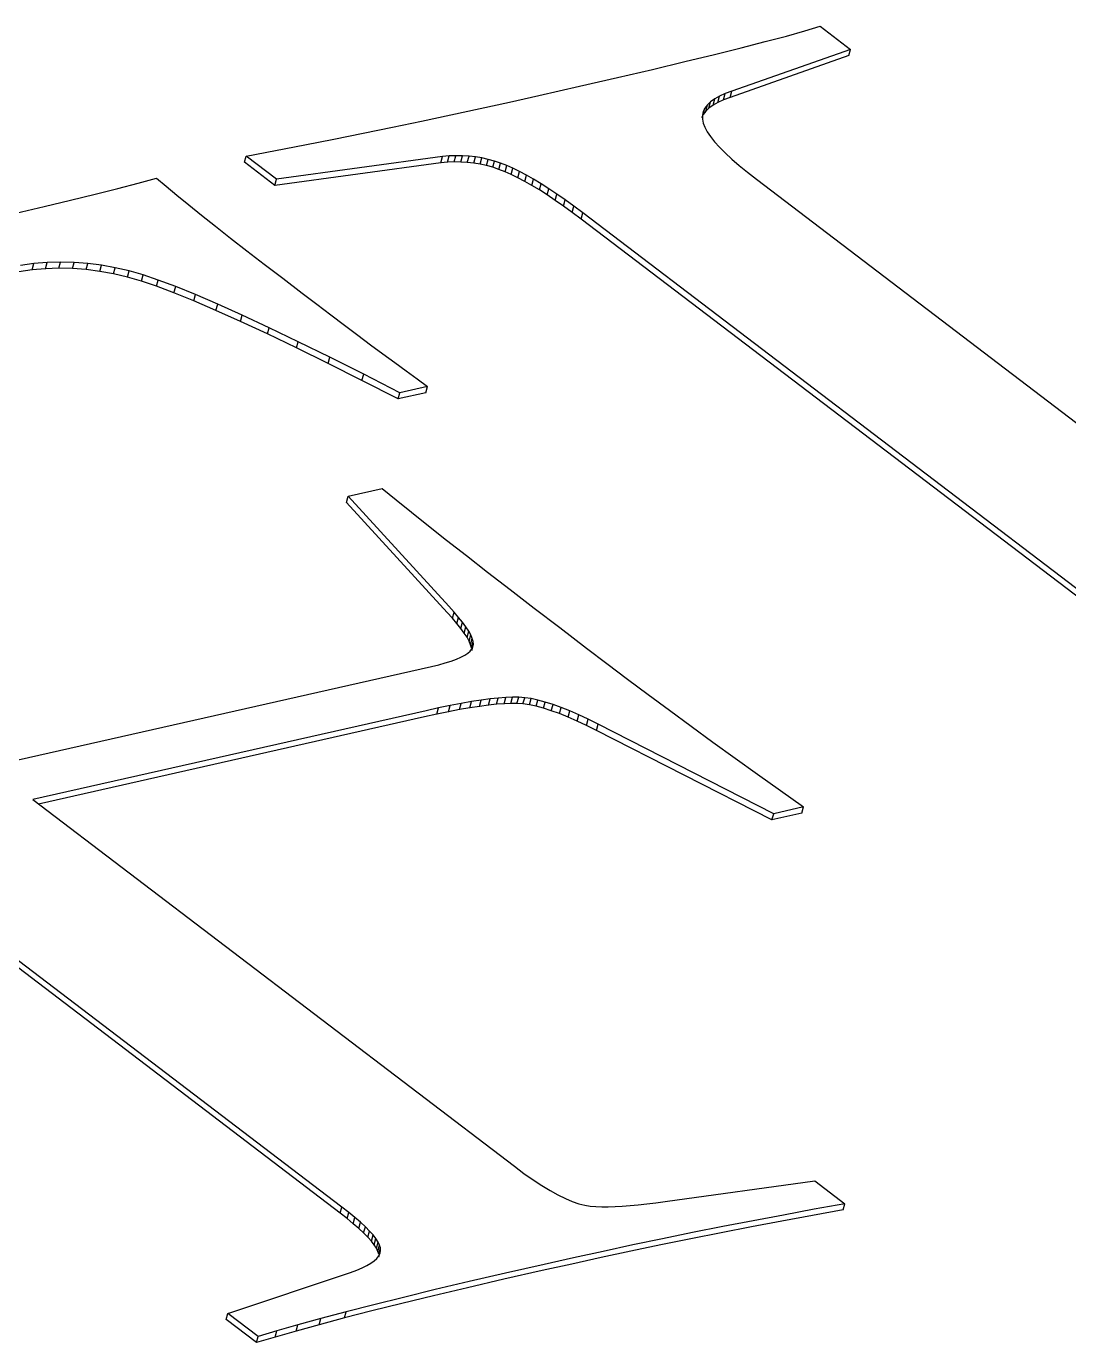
# Model space of a CAD drawing. Header units: millimetres. Extents: x -210 to 210, y -148 to 148.
# Drawn here: x 101.649 to 103.08, y 16.453 to 18.26 of the extents above; entities that cross this region are included whole.
import ezdxf

# ---------------------------------------------------------------- set-up
doc = ezdxf.new("R2010")
doc.units = ezdxf.units.MM
doc.layers.get('0').update_dxf_attribs({"lineweight": 18})

msp = doc.modelspace()

# ---------------------------------------------------------------- linework, layer by layer
at = {"color": 7, "lineweight": 30, "ltscale": 0.000556617}
msp.add_line((102.7177, 18.2541), (102.739, 18.2604), dxfattribs=at)
at = {"color": 7, "lineweight": 30, "ltscale": 0.001309}
for p, q in [((102.739, 18.2604), (102.7807, 18.2287)), ((101.9926, 18.0504), (101.9509, 18.0821)), ((101.9902, 18.0419), (101.9486, 18.0736)), ((102.7314, 16.6751), (102.773, 16.6434)), ((101.9674, 16.4612), (101.9257, 16.4929)), ((101.9651, 16.4527), (101.9234, 16.4844))]:
    msp.add_line(p, q, dxfattribs=at)
at = {"color": 7, "lineweight": 30, "ltscale": 0.000751931}
msp.add_line((102.6634, 18.2393), (102.6925, 18.247), dxfattribs=at)
at = {"color": 7, "lineweight": 30, "ltscale": 0.000653522}
msp.add_line((102.6925, 18.247), (102.7177, 18.2541), dxfattribs=at)
at = {"color": 7, "lineweight": 30, "ltscale": 0.001043}
for p, q in [((102.5533, 18.2119), (102.5939, 18.2217)), ((102.4792, 16.5783), (102.4384, 16.5696)), ((102.4816, 16.5869), (102.4408, 16.5781))]:
    msp.add_line(p, q, dxfattribs=at)
at = {"color": 7, "lineweight": 30, "ltscale": 0.000946113}
msp.add_line((102.5939, 18.2217), (102.6306, 18.2309), dxfattribs=at)
at = {"color": 7, "lineweight": 30, "ltscale": 0.004323}
for p, q in [((102.7807, 18.2287), (102.6176, 18.1712)), ((102.7783, 18.2201), (102.6153, 18.1627))]:
    msp.add_line(p, q, dxfattribs=at)
at = {"color": 7, "lineweight": 30, "ltscale": 0.000847569}
msp.add_line((102.6306, 18.2309), (102.6634, 18.2393), dxfattribs=at)
at = {"color": 7, "lineweight": 30, "ltscale": 0.000221592}
for p, q in [((102.7783, 18.2201), (102.7807, 18.2287)), ((102.6064, 18.1594), (102.6087, 18.1679)), ((102.6153, 18.1627), (102.6176, 18.1712)), ((102.5818, 18.1438), (102.5841, 18.1524)), ((102.5986, 18.1558), (102.6009, 18.1644)), ((101.9486, 18.0736), (101.9509, 18.0821)), ((102.2456, 18.074), (102.2479, 18.0826)), ((102.2545, 18.0735), (102.2569, 18.082)), ((102.2894, 18.0668), (102.2917, 18.0753)), ((102.2979, 18.0639), (102.3002, 18.0725)), ((102.3063, 18.0607), (102.3086, 18.0692)), ((102.3149, 18.0569), (102.3172, 18.0654)), ((102.3239, 18.0525), (102.3262, 18.061)), ((101.9902, 18.0419), (101.9926, 18.0504)), ((102.3534, 18.0356), (102.3557, 18.0442)), ((102.3751, 18.0214), (102.3774, 18.03)), ((102.3866, 18.0134), (102.3889, 18.022)), ((102.4107, 17.9956), (102.413, 18.0041)), ((101.657, 17.9259), (101.6594, 17.9345)), ((101.6754, 17.9275), (101.6777, 17.9361)), ((101.6939, 17.9281), (101.6962, 17.9366)), ((101.7124, 17.9277), (101.7148, 17.9362)), ((101.7311, 17.9262), (101.7335, 17.9348)), ((101.75, 17.9238), (101.7523, 17.9323)), ((101.7879, 17.9159), (101.7902, 17.9245)), ((101.8789, 17.8834), (101.8813, 17.892)), ((102.02, 17.8187), (102.0224, 17.8272)), ((102.0633, 17.7973), (102.0657, 17.8059)), ((102.1099, 17.774), (102.1123, 17.7825)), ((102.1597, 17.7486), (102.162, 17.7571)), ((102.234, 17.4475), (102.2363, 17.456)), ((102.2457, 17.4334), (102.2481, 17.4419)), ((102.2503, 17.4271), (102.2526, 17.4356)), ((102.259, 17.4112), (102.2613, 17.4197)), ((102.2602, 17.4069), (102.2625, 17.4154)), ((102.2605, 17.4031), (102.2629, 17.4117)), ((102.305, 17.3301), (102.3073, 17.3387)), ((102.3143, 17.3305), (102.3166, 17.3391)), ((102.3227, 17.3305), (102.3251, 17.339)), ((102.3397, 17.3286), (102.3421, 17.3371)), ((102.2287, 17.3191), (102.231, 17.3276)), ((102.2711, 17.3265), (102.2734, 17.335)), ((102.3492, 17.3266), (102.3515, 17.3351)), ((102.3592, 17.3239), (102.3615, 17.3324)), ((102.381, 17.3165), (102.3834, 17.325)), ((102.4052, 17.3063), (102.4076, 17.3149)), ((102.4183, 17.3002), (102.4206, 17.3088)), ((102.4319, 17.2934), (102.4342, 17.302)), ((102.7137, 17.1798), (102.716, 17.1883)), ((102.0894, 16.623), (102.0918, 16.6316)), ((102.7707, 16.6349), (102.773, 16.6434)), ((102.0979, 16.616), (102.1003, 16.6246)), ((102.1055, 16.6095), (102.1079, 16.618)), ((102.1122, 16.6033), (102.1145, 16.6118)), ((102.1179, 16.5975), (102.1203, 16.606)), ((102.1329, 16.5742), (102.1353, 16.5827)), ((101.9907, 16.4604), (101.9931, 16.469)), ((102.0511, 16.4774), (102.0535, 16.4859))]:
    msp.add_line(p, q, dxfattribs=at)
at = {"color": 7, "lineweight": 30, "ltscale": 0.00114}
msp.add_line((102.5089, 18.2013), (102.5533, 18.2119), dxfattribs=at)
at = {"color": 7, "lineweight": 30, "ltscale": 0.001336}
msp.add_line((102.4086, 18.178), (102.4607, 18.19), dxfattribs=at)
at = {"color": 7, "lineweight": 30, "ltscale": 0.001238}
msp.add_line((102.4607, 18.19), (102.5089, 18.2013), dxfattribs=at)
at = {"color": 7, "lineweight": 30, "ltscale": 0.001432}
msp.add_line((102.3528, 18.1653), (102.4086, 18.178), dxfattribs=at)
at = {"color": 7, "lineweight": 30, "ltscale": 0.000213187}
for p, q in [((102.6087, 18.1679), (102.6009, 18.1644)), ((102.6064, 18.1594), (102.5986, 18.1558))]:
    msp.add_line(p, q, dxfattribs=at)
at = {"color": 7, "lineweight": 30, "ltscale": 0.000237524}
for p, q in [((102.6176, 18.1712), (102.6087, 18.1679)), ((102.6153, 18.1627), (102.6064, 18.1594))]:
    msp.add_line(p, q, dxfattribs=at)
at = {"color": 7, "lineweight": 30, "ltscale": 0.00103}
msp.add_line((102.2723, 18.1474), (102.3125, 18.1563), dxfattribs=at)
at = {"color": 7, "lineweight": 30, "ltscale": 0.001032}
msp.add_line((102.3125, 18.1563), (102.3528, 18.1653), dxfattribs=at)
at = {"color": 7, "lineweight": 30, "ltscale": 0.000139974}
msp.add_line((102.5841, 18.1524), (102.5808, 18.1479), dxfattribs=at)
at = {"color": 7, "lineweight": 30, "ltscale": 0.000154463}
msp.add_line((102.5886, 18.1566), (102.5841, 18.1524), dxfattribs=at)
at = {"color": 7, "lineweight": 30, "ltscale": 0.000221405}
for p, q in [((102.5863, 18.1481), (102.5886, 18.1566)), ((102.5919, 18.1521), (102.5942, 18.1606)), ((102.5784, 18.1394), (102.5808, 18.1479)), ((102.2183, 18.0729), (102.2206, 18.0814)), ((102.2366, 18.0741), (102.2389, 18.0826)), ((102.2633, 18.0725), (102.2657, 18.081)), ((102.2721, 18.071), (102.2745, 18.0796)), ((102.3431, 18.0418), (102.3455, 18.0504)), ((102.364, 18.0288), (102.3664, 18.0374)), ((102.3984, 18.0048), (102.4007, 18.0133)), ((101.7688, 17.9204), (101.7712, 17.9289)), ((101.807, 17.9105), (101.8093, 17.919)), ((101.8277, 17.9035), (101.8301, 17.912)), ((101.9094, 17.8703), (101.9118, 17.8788)), ((101.98, 17.8379), (101.9823, 17.8465)), ((102.1976, 17.7572), (102.1999, 17.7657)), ((102.0887, 17.6066), (102.0911, 17.6151)), ((102.2403, 17.4402), (102.2426, 17.4487)), ((102.2569, 17.416), (102.2593, 17.4245)), ((102.2834, 17.3281), (102.2857, 17.3367)), ((102.2946, 17.3294), (102.2969, 17.3379)), ((102.3309, 17.3298), (102.3333, 17.3384)), ((102.2437, 17.322), (102.2461, 17.3305)), ((102.2579, 17.3244), (102.2603, 17.333)), ((102.3698, 17.3205), (102.3722, 17.3291)), ((102.3928, 17.3118), (102.3952, 17.3203)), ((102.6728, 17.1706), (102.6751, 17.1791)), ((102.08, 16.6303), (102.0823, 16.6389)), ((102.1228, 16.5921), (102.1251, 16.6006)), ((102.1297, 16.5824), (102.132, 16.5909)), ((102.1318, 16.5781), (102.1341, 16.5866)), ((102.1331, 16.5705), (102.1355, 16.5791)), ((101.9234, 16.4844), (101.9257, 16.4929)), ((102.0194, 16.4687), (102.0218, 16.4772)), ((101.9651, 16.4527), (101.9674, 16.4612))]:
    msp.add_line(p, q, dxfattribs=at)
at = {"color": 7, "lineweight": 30, "ltscale": 0.000171816}
for p, q in [((102.5919, 18.1521), (102.5863, 18.1481)), ((102.5942, 18.1606), (102.5886, 18.1566))]:
    msp.add_line(p, q, dxfattribs=at)
at = {"color": 7, "lineweight": 30, "ltscale": 0.000192839}
msp.add_line((102.5986, 18.1558), (102.5919, 18.1521), dxfattribs=at)
at = {"color": 7, "lineweight": 30, "ltscale": 0.00019294}
msp.add_line((102.6009, 18.1644), (102.5942, 18.1606), dxfattribs=at)
at = {"color": 7, "lineweight": 30, "ltscale": 0.001027}
for p, q in [((102.1918, 18.1301), (102.232, 18.1387)), ((102.1516, 18.1217), (102.1918, 18.1301))]:
    msp.add_line(p, q, dxfattribs=at)
at = {"color": 7, "lineweight": 30, "ltscale": 0.001029}
msp.add_line((102.232, 18.1387), (102.2723, 18.1474), dxfattribs=at)
at = {"color": 7, "lineweight": 30, "ltscale": 0.000130815}
msp.add_line((102.5784, 18.1394), (102.5761, 18.1347), dxfattribs=at)
at = {"color": 7, "lineweight": 30, "ltscale": 0.000127386}
msp.add_line((102.5785, 18.1432), (102.5773, 18.1382), dxfattribs=at)
at = {"color": 7, "lineweight": 30, "ltscale": 0.000129843}
msp.add_line((102.5773, 18.1382), (102.5773, 18.133), dxfattribs=at)
at = {"color": 7, "lineweight": 30, "ltscale": 0.000138225}
msp.add_line((102.5773, 18.133), (102.5783, 18.1276), dxfattribs=at)
at = {"color": 7, "lineweight": 30, "ltscale": 0.000139816}
msp.add_line((102.5818, 18.1438), (102.5784, 18.1394), dxfattribs=at)
at = {"color": 7, "lineweight": 30, "ltscale": 0.000130639}
msp.add_line((102.5808, 18.1479), (102.5785, 18.1432), dxfattribs=at)
at = {"color": 7, "lineweight": 30, "ltscale": 0.000154601}
msp.add_line((102.5863, 18.1481), (102.5818, 18.1438), dxfattribs=at)
at = {"color": 7, "lineweight": 30, "ltscale": 0.001024}
msp.add_line((102.0713, 18.1054), (102.1115, 18.1135), dxfattribs=at)
at = {"color": 7, "lineweight": 30, "ltscale": 0.001025}
msp.add_line((102.1115, 18.1135), (102.1516, 18.1217), dxfattribs=at)
at = {"color": 7, "lineweight": 30, "ltscale": 0.000153775}
msp.add_line((102.5783, 18.1276), (102.5805, 18.1219), dxfattribs=at)
at = {"color": 7, "lineweight": 30, "ltscale": 0.000176151}
msp.add_line((102.5805, 18.1219), (102.5838, 18.1157), dxfattribs=at)
at = {"color": 7, "lineweight": 30, "ltscale": 0.000200348}
msp.add_line((102.5838, 18.1157), (102.5883, 18.109), dxfattribs=at)
at = {"color": 7, "lineweight": 30, "ltscale": 0.001022}
msp.add_line((101.991, 18.0897), (102.0312, 18.0975), dxfattribs=at)
at = {"color": 7, "lineweight": 30, "ltscale": 0.001023}
msp.add_line((102.0312, 18.0975), (102.0713, 18.1054), dxfattribs=at)
at = {"color": 7, "lineweight": 30, "ltscale": 0.000224788}
msp.add_line((102.5883, 18.109), (102.5939, 18.1019), dxfattribs=at)
at = {"color": 7, "lineweight": 30, "ltscale": 0.000252611}
msp.add_line((102.5939, 18.1019), (102.6006, 18.0944), dxfattribs=at)
at = {"color": 7, "lineweight": 30, "ltscale": 0.001021}
msp.add_line((101.9509, 18.0821), (101.991, 18.0897), dxfattribs=at)
at = {"color": 7, "lineweight": 30, "ltscale": 0.005754}
for p, q in [((102.2206, 18.0814), (101.9926, 18.0504)), ((102.2183, 18.0729), (101.9902, 18.0419))]:
    msp.add_line(p, q, dxfattribs=at)
at = {"color": 7, "lineweight": 30, "ltscale": 0.000229684}
msp.add_line((102.2298, 18.0823), (102.2206, 18.0814), dxfattribs=at)
at = {"color": 7, "lineweight": 30, "ltscale": 0.000221084}
msp.add_line((102.2275, 18.0737), (102.2298, 18.0823), dxfattribs=at)
at = {"color": 7, "lineweight": 30, "ltscale": 0.00022834}
msp.add_line((102.2389, 18.0826), (102.2298, 18.0823), dxfattribs=at)
at = {"color": 7, "lineweight": 30, "ltscale": 0.000224515}
msp.add_line((102.2479, 18.0826), (102.2389, 18.0826), dxfattribs=at)
at = {"color": 7, "lineweight": 30, "ltscale": 0.000224311}
for p, q in [((102.2569, 18.082), (102.2479, 18.0826)), ((102.2545, 18.0735), (102.2456, 18.074))]:
    msp.add_line(p, q, dxfattribs=at)
at = {"color": 7, "lineweight": 30, "ltscale": 0.000221655}
msp.add_line((102.2657, 18.081), (102.2569, 18.082), dxfattribs=at)
at = {"color": 7, "lineweight": 30, "ltscale": 0.000222638}
for p, q in [((102.2745, 18.0796), (102.2657, 18.081)), ((102.2721, 18.071), (102.2633, 18.0725))]:
    msp.add_line(p, q, dxfattribs=at)
at = {"color": 7, "lineweight": 30, "ltscale": 0.000221158}
msp.add_line((102.2831, 18.0777), (102.2745, 18.0796), dxfattribs=at)
at = {"color": 7, "lineweight": 30, "ltscale": 0.000221271}
for p, q in [((102.2808, 18.0691), (102.2831, 18.0777)), ((102.3333, 18.0474), (102.3356, 18.056)), ((101.8518, 17.8945), (101.8541, 17.903)), ((101.9431, 17.8551), (101.9454, 17.8637)), ((102.2541, 17.4213), (102.2564, 17.4298)), ((102.2126, 17.3157), (102.2149, 17.3243)), ((102.1267, 16.587), (102.129, 16.5956)), ((102.0859, 16.4866), (102.0882, 16.4951))]:
    msp.add_line(p, q, dxfattribs=at)
at = {"color": 7, "lineweight": 30, "ltscale": 0.000223391}
msp.add_line((102.2917, 18.0753), (102.2831, 18.0777), dxfattribs=at)
at = {"color": 7, "lineweight": 30, "ltscale": 0.000280058}
msp.add_line((102.6006, 18.0944), (102.6085, 18.0865), dxfattribs=at)
at = {"color": 7, "lineweight": 30, "ltscale": 0.000308194}
msp.add_line((102.6085, 18.0865), (102.6176, 18.0781), dxfattribs=at)
at = {"color": 7, "lineweight": 30, "ltscale": 0.000336512}
msp.add_line((102.6176, 18.0781), (102.6277, 18.0693), dxfattribs=at)
at = {"color": 7, "lineweight": 30, "ltscale": 0.000231194}
msp.add_line((102.2275, 18.0737), (102.2183, 18.0729), dxfattribs=at)
at = {"color": 7, "lineweight": 30, "ltscale": 0.00022682}
msp.add_line((102.2366, 18.0741), (102.2275, 18.0737), dxfattribs=at)
at = {"color": 7, "lineweight": 30, "ltscale": 0.000224507}
msp.add_line((102.2456, 18.074), (102.2366, 18.0741), dxfattribs=at)
at = {"color": 7, "lineweight": 30, "ltscale": 0.000221644}
msp.add_line((102.2633, 18.0725), (102.2545, 18.0735), dxfattribs=at)
at = {"color": 7, "lineweight": 30, "ltscale": 0.000222695}
msp.add_line((102.2808, 18.0691), (102.2721, 18.071), dxfattribs=at)
at = {"color": 7, "lineweight": 30, "ltscale": 0.000221901}
msp.add_line((102.2894, 18.0668), (102.2808, 18.0691), dxfattribs=at)
at = {"color": 7, "lineweight": 30, "ltscale": 0.000224598}
for p, q in [((102.2979, 18.0639), (102.2894, 18.0668)), ((102.3002, 18.0725), (102.2917, 18.0753))]:
    msp.add_line(p, q, dxfattribs=at)
at = {"color": 7, "lineweight": 30, "ltscale": 0.000225038}
for p, q in [((102.3063, 18.0607), (102.2979, 18.0639)), ((102.3086, 18.0692), (102.3002, 18.0725))]:
    msp.add_line(p, q, dxfattribs=at)
at = {"color": 7, "lineweight": 30, "ltscale": 0.00023514}
for p, q in [((102.3149, 18.0569), (102.3063, 18.0607)), ((102.3172, 18.0654), (102.3086, 18.0692))]:
    msp.add_line(p, q, dxfattribs=at)
at = {"color": 7, "lineweight": 30, "ltscale": 0.000250473}
for p, q in [((102.3262, 18.061), (102.3172, 18.0654)), ((102.3239, 18.0525), (102.3149, 18.0569))]:
    msp.add_line(p, q, dxfattribs=at)
at = {"color": 7, "lineweight": 30, "ltscale": 0.000266059}
msp.add_line((102.3356, 18.056), (102.3262, 18.061), dxfattribs=at)
at = {"color": 7, "lineweight": 30, "ltscale": 0.00036539}
msp.add_line((102.6277, 18.0693), (102.639, 18.06), dxfattribs=at)
at = {"color": 7, "lineweight": 30, "ltscale": 0.000393266}
msp.add_line((102.639, 18.06), (102.6514, 18.0503), dxfattribs=at)
at = {"color": 7, "lineweight": 30, "ltscale": 0.000726129}
msp.add_line((101.7745, 18.0378), (101.8026, 18.045), dxfattribs=at)
at = {"color": 7, "lineweight": 30, "ltscale": 0.000657176}
msp.add_line((101.8026, 18.045), (101.828, 18.0518), dxfattribs=at)
at = {"color": 7, "lineweight": 30, "ltscale": 0.000430416}
msp.add_line((101.828, 18.0518), (101.8412, 18.0407), dxfattribs=at)
at = {"color": 7, "lineweight": 30, "ltscale": 0.000475581}
msp.add_line((101.8412, 18.0407), (101.8558, 18.0285), dxfattribs=at)
at = {"color": 7, "lineweight": 30, "ltscale": 0.000267443}
msp.add_line((102.3333, 18.0474), (102.3239, 18.0525), dxfattribs=at)
at = {"color": 7, "lineweight": 30, "ltscale": 0.000282001}
msp.add_line((102.3431, 18.0418), (102.3333, 18.0474), dxfattribs=at)
at = {"color": 7, "lineweight": 30, "ltscale": 0.00028345}
msp.add_line((102.3455, 18.0504), (102.3356, 18.056), dxfattribs=at)
at = {"color": 7, "lineweight": 30, "ltscale": 0.000299612}
msp.add_line((102.3534, 18.0356), (102.3431, 18.0418), dxfattribs=at)
at = {"color": 7, "lineweight": 30, "ltscale": 0.000299522}
msp.add_line((102.3557, 18.0442), (102.3455, 18.0504), dxfattribs=at)
at = {"color": 7, "lineweight": 30, "ltscale": 0.000315879}
msp.add_line((102.3664, 18.0374), (102.3557, 18.0442), dxfattribs=at)
at = {"color": 7, "lineweight": 30, "ltscale": 0.029202}
msp.add_line((102.6514, 18.0503), (103.5808, 17.3428), dxfattribs=at)
at = {"color": 7, "lineweight": 30, "ltscale": 0.000865573}
msp.add_line((101.7099, 18.0218), (101.7435, 18.0301), dxfattribs=at)
at = {"color": 7, "lineweight": 30, "ltscale": 0.000796569}
msp.add_line((101.7435, 18.0301), (101.7745, 18.0378), dxfattribs=at)
at = {"color": 7, "lineweight": 30, "ltscale": 0.000521661}
msp.add_line((101.8558, 18.0285), (101.872, 18.0154), dxfattribs=at)
at = {"color": 7, "lineweight": 30, "ltscale": 0.000315785}
msp.add_line((102.364, 18.0288), (102.3534, 18.0356), dxfattribs=at)
at = {"color": 7, "lineweight": 30, "ltscale": 0.000332505}
msp.add_line((102.3751, 18.0214), (102.364, 18.0288), dxfattribs=at)
at = {"color": 7, "lineweight": 30, "ltscale": 0.000332407}
msp.add_line((102.3774, 18.03), (102.3664, 18.0374), dxfattribs=at)
at = {"color": 7, "lineweight": 30, "ltscale": 0.000350376}
for p, q in [((102.3889, 18.022), (102.3774, 18.03)), ((102.3866, 18.0134), (102.3751, 18.0214))]:
    msp.add_line(p, q, dxfattribs=at)
at = {"color": 7, "lineweight": 30, "ltscale": 0.001004}
msp.add_line((101.6345, 18.0037), (101.6735, 18.013), dxfattribs=at)
at = {"color": 7, "lineweight": 30, "ltscale": 0.00093611}
msp.add_line((101.6735, 18.013), (101.7099, 18.0218), dxfattribs=at)
at = {"color": 7, "lineweight": 30, "ltscale": 0.000566648}
msp.add_line((101.872, 18.0154), (101.8896, 18.0011), dxfattribs=at)
at = {"color": 7, "lineweight": 30, "ltscale": 0.000365778}
msp.add_line((102.3984, 18.0048), (102.3866, 18.0134), dxfattribs=at)
at = {"color": 7, "lineweight": 30, "ltscale": 0.000365882}
msp.add_line((102.4007, 18.0133), (102.3889, 18.022), dxfattribs=at)
at = {"color": 7, "lineweight": 30, "ltscale": 0.000384058}
msp.add_line((102.4107, 17.9956), (102.3984, 18.0048), dxfattribs=at)
at = {"color": 7, "lineweight": 30, "ltscale": 0.000383952}
msp.add_line((102.413, 18.0041), (102.4007, 18.0133), dxfattribs=at)
at = {"color": 7, "lineweight": 30, "ltscale": 0.000614245}
msp.add_line((101.8896, 18.0011), (101.9089, 17.9859), dxfattribs=at)
at = {"color": 7, "lineweight": 30, "ltscale": 0.030674}
for p, q in [((103.3869, 17.2524), (102.4107, 17.9956)), ((103.3893, 17.2609), (102.413, 18.0041))]:
    msp.add_line(p, q, dxfattribs=at)
at = {"color": 7, "lineweight": 30, "ltscale": 0.000659155}
msp.add_line((101.9089, 17.9859), (101.9296, 17.9696), dxfattribs=at)
at = {"color": 7, "lineweight": 30, "ltscale": 0.000706904}
msp.add_line((101.9296, 17.9696), (101.9519, 17.9522), dxfattribs=at)
at = {"color": 7, "lineweight": 30, "ltscale": 0.000751835}
msp.add_line((101.9519, 17.9522), (101.9757, 17.9338), dxfattribs=at)
at = {"color": 7, "lineweight": 30, "ltscale": 0.000461747}
for p, q in [((101.6594, 17.9345), (101.6411, 17.9319)), ((101.657, 17.9259), (101.6388, 17.9233))]:
    msp.add_line(p, q, dxfattribs=at)
at = {"color": 7, "lineweight": 30, "ltscale": 0.000460638}
for p, q in [((101.6777, 17.9361), (101.6594, 17.9345)), ((101.6754, 17.9275), (101.657, 17.9259))]:
    msp.add_line(p, q, dxfattribs=at)
at = {"color": 7, "lineweight": 30, "ltscale": 0.000462423}
for p, q in [((101.6962, 17.9366), (101.6777, 17.9361)), ((101.6939, 17.9281), (101.6754, 17.9275))]:
    msp.add_line(p, q, dxfattribs=at)
at = {"color": 7, "lineweight": 30, "ltscale": 0.00046407}
for p, q in [((101.7148, 17.9362), (101.6962, 17.9366)), ((101.7124, 17.9277), (101.6939, 17.9281))]:
    msp.add_line(p, q, dxfattribs=at)
at = {"color": 7, "lineweight": 30, "ltscale": 0.00046858}
for p, q in [((101.7335, 17.9348), (101.7148, 17.9362)), ((101.7311, 17.9262), (101.7124, 17.9277))]:
    msp.add_line(p, q, dxfattribs=at)
at = {"color": 7, "lineweight": 30, "ltscale": 0.000474409}
for p, q in [((101.7523, 17.9323), (101.7335, 17.9348)), ((101.75, 17.9238), (101.7311, 17.9262))]:
    msp.add_line(p, q, dxfattribs=at)
at = {"color": 7, "lineweight": 30, "ltscale": 0.000479971}
msp.add_line((101.7712, 17.9289), (101.7523, 17.9323), dxfattribs=at)
at = {"color": 7, "lineweight": 30, "ltscale": 0.00079688}
msp.add_line((101.9757, 17.9338), (102.001, 17.9144), dxfattribs=at)
at = {"color": 7, "lineweight": 30, "ltscale": 0.000479947}
msp.add_line((101.7688, 17.9204), (101.75, 17.9238), dxfattribs=at)
at = {"color": 7, "lineweight": 30, "ltscale": 0.000488322}
msp.add_line((101.7879, 17.9159), (101.7688, 17.9204), dxfattribs=at)
at = {"color": 7, "lineweight": 30, "ltscale": 0.000488289}
msp.add_line((101.7902, 17.9245), (101.7712, 17.9289), dxfattribs=at)
at = {"color": 7, "lineweight": 30, "ltscale": 0.000496235}
msp.add_line((101.807, 17.9105), (101.7879, 17.9159), dxfattribs=at)
at = {"color": 7, "lineweight": 30, "ltscale": 0.000496278}
msp.add_line((101.8093, 17.919), (101.7902, 17.9245), dxfattribs=at)
at = {"color": 7, "lineweight": 30, "ltscale": 0.000548001}
for p, q in [((101.8301, 17.912), (101.8093, 17.919)), ((101.8277, 17.9035), (101.807, 17.9105))]:
    msp.add_line(p, q, dxfattribs=at)
at = {"color": 7, "lineweight": 30, "ltscale": 0.000844448}
msp.add_line((102.001, 17.9144), (102.0278, 17.8939), dxfattribs=at)
at = {"color": 7, "lineweight": 30, "ltscale": 0.000641831}
msp.add_line((101.8518, 17.8945), (101.8277, 17.9035), dxfattribs=at)
at = {"color": 7, "lineweight": 30, "ltscale": 0.000640319}
msp.add_line((101.8541, 17.903), (101.8301, 17.912), dxfattribs=at)
at = {"color": 7, "lineweight": 30, "ltscale": 0.000734818}
msp.add_line((101.8813, 17.892), (101.8541, 17.903), dxfattribs=at)
at = {"color": 7, "lineweight": 30, "ltscale": 0.000733377}
msp.add_line((101.8789, 17.8834), (101.8518, 17.8945), dxfattribs=at)
at = {"color": 7, "lineweight": 30, "ltscale": 0.000829652}
msp.add_line((101.9094, 17.8703), (101.8789, 17.8834), dxfattribs=at)
at = {"color": 7, "lineweight": 30, "ltscale": 0.000829718}
msp.add_line((101.9118, 17.8788), (101.8813, 17.892), dxfattribs=at)
at = {"color": 7, "lineweight": 30, "ltscale": 0.000921844}
msp.add_line((101.9454, 17.8637), (101.9118, 17.8788), dxfattribs=at)
at = {"color": 7, "lineweight": 30, "ltscale": 0.00062764}
msp.add_line((102.0278, 17.8939), (102.0478, 17.8787), dxfattribs=at)
at = {"color": 7, "lineweight": 30, "ltscale": 0.000608052}
msp.add_line((102.0478, 17.8787), (102.0672, 17.864), dxfattribs=at)
at = {"color": 7, "lineweight": 30, "ltscale": 0.000923335}
msp.add_line((101.9431, 17.8551), (101.9094, 17.8703), dxfattribs=at)
at = {"color": 7, "lineweight": 30, "ltscale": 0.001019}
msp.add_line((101.9823, 17.8465), (101.9454, 17.8637), dxfattribs=at)
at = {"color": 7, "lineweight": 30, "ltscale": 0.000587203}
msp.add_line((102.0672, 17.864), (102.086, 17.8499), dxfattribs=at)
at = {"color": 7, "lineweight": 30, "ltscale": 0.001017}
msp.add_line((101.98, 17.8379), (101.9431, 17.8551), dxfattribs=at)
at = {"color": 7, "lineweight": 30, "ltscale": 0.001111}
for p, q in [((102.0224, 17.8272), (101.9823, 17.8465)), ((102.02, 17.8187), (101.98, 17.8379))]:
    msp.add_line(p, q, dxfattribs=at)
at = {"color": 7, "lineweight": 30, "ltscale": 0.000566249}
msp.add_line((102.086, 17.8499), (102.1041, 17.8363), dxfattribs=at)
at = {"color": 7, "lineweight": 30, "ltscale": 0.001207}
for p, q in [((102.0657, 17.8059), (102.0224, 17.8272)), ((102.0633, 17.7973), (102.02, 17.8187))]:
    msp.add_line(p, q, dxfattribs=at)
at = {"color": 7, "lineweight": 30, "ltscale": 0.000546884}
msp.add_line((102.1041, 17.8363), (102.1216, 17.8232), dxfattribs=at)
at = {"color": 7, "lineweight": 30, "ltscale": 0.001303}
for p, q in [((102.1123, 17.7825), (102.0657, 17.8059)), ((102.1099, 17.774), (102.0633, 17.7973))]:
    msp.add_line(p, q, dxfattribs=at)
at = {"color": 7, "lineweight": 30, "ltscale": 0.000527207}
msp.add_line((102.1216, 17.8232), (102.1385, 17.8106), dxfattribs=at)
at = {"color": 7, "lineweight": 30, "ltscale": 0.000505095}
msp.add_line((102.1385, 17.8106), (102.1548, 17.7986), dxfattribs=at)
at = {"color": 7, "lineweight": 30, "ltscale": 0.000486808}
msp.add_line((102.1548, 17.7986), (102.1705, 17.7871), dxfattribs=at)
at = {"color": 7, "lineweight": 30, "ltscale": 0.001397}
for p, q in [((102.1597, 17.7486), (102.1099, 17.774)), ((102.162, 17.7571), (102.1123, 17.7825))]:
    msp.add_line(p, q, dxfattribs=at)
at = {"color": 7, "lineweight": 30, "ltscale": 0.000464698}
msp.add_line((102.1705, 17.7871), (102.1855, 17.7762), dxfattribs=at)
at = {"color": 7, "lineweight": 30, "ltscale": 0.000445251}
msp.add_line((102.1855, 17.7762), (102.1999, 17.7657), dxfattribs=at)
at = {"color": 7, "lineweight": 30, "ltscale": 0.0009719}
msp.add_line((102.1976, 17.7572), (102.1597, 17.7486), dxfattribs=at)
at = {"color": 7, "lineweight": 30, "ltscale": 0.000971848}
msp.add_line((102.1999, 17.7657), (102.162, 17.7571), dxfattribs=at)
at = {"color": 7, "lineweight": 30, "ltscale": 0.041062}
for p, q in [((102.08, 16.6303), (100.7732, 17.6253)), ((102.0823, 16.6389), (100.7755, 17.6338))]:
    msp.add_line(p, q, dxfattribs=at)
at = {"color": 7, "lineweight": 30, "ltscale": 0.001197}
msp.add_line((102.0911, 17.6151), (102.1378, 17.6257), dxfattribs=at)
at = {"color": 7, "lineweight": 30, "ltscale": 0.000617135}
msp.add_line((102.1378, 17.6257), (102.1569, 17.6101), dxfattribs=at)
at = {"color": 7, "lineweight": 30, "ltscale": 0.005122}
for p, q in [((102.2292, 17.4639), (102.0911, 17.6151)), ((102.2269, 17.4553), (102.0887, 17.6066))]:
    msp.add_line(p, q, dxfattribs=at)
at = {"color": 7, "lineweight": 30, "ltscale": 0.000676812}
msp.add_line((102.1569, 17.6101), (102.1779, 17.593), dxfattribs=at)
at = {"color": 7, "lineweight": 30, "ltscale": 0.000739208}
msp.add_line((102.1779, 17.593), (102.201, 17.5746), dxfattribs=at)
at = {"color": 7, "lineweight": 30, "ltscale": 0.000798923}
msp.add_line((102.201, 17.5746), (102.2261, 17.5548), dxfattribs=at)
at = {"color": 7, "lineweight": 30, "ltscale": 0.000860004}
msp.add_line((102.2261, 17.5548), (102.2532, 17.5335), dxfattribs=at)
at = {"color": 7, "lineweight": 30, "ltscale": 0.000919739}
msp.add_line((102.2532, 17.5335), (102.2822, 17.5109), dxfattribs=at)
at = {"color": 7, "lineweight": 30, "ltscale": 0.000982096}
msp.add_line((102.2822, 17.5109), (102.3132, 17.4869), dxfattribs=at)
at = {"color": 7, "lineweight": 30, "ltscale": 0.001042}
msp.add_line((102.3132, 17.4869), (102.3463, 17.4614), dxfattribs=at)
at = {"color": 7, "lineweight": 30, "ltscale": 0.000263945}
for p, q in [((102.2363, 17.456), (102.2292, 17.4639)), ((102.234, 17.4475), (102.2269, 17.4553))]:
    msp.add_line(p, q, dxfattribs=at)
at = {"color": 7, "lineweight": 30, "ltscale": 0.000240806}
msp.add_line((102.2403, 17.4402), (102.234, 17.4475), dxfattribs=at)
at = {"color": 7, "lineweight": 30, "ltscale": 0.000240944}
msp.add_line((102.2426, 17.4487), (102.2363, 17.456), dxfattribs=at)
at = {"color": 7, "lineweight": 30, "ltscale": 0.000217906}
msp.add_line((102.2481, 17.4419), (102.2426, 17.4487), dxfattribs=at)
at = {"color": 7, "lineweight": 30, "ltscale": 0.001103}
msp.add_line((102.3463, 17.4614), (102.3813, 17.4346), dxfattribs=at)
at = {"color": 7, "lineweight": 30, "ltscale": 0.000218049}
msp.add_line((102.2457, 17.4334), (102.2403, 17.4402), dxfattribs=at)
at = {"color": 7, "lineweight": 30, "ltscale": 0.000194367}
for p, q in [((102.2503, 17.4271), (102.2457, 17.4334)), ((102.2526, 17.4356), (102.2481, 17.4419))]:
    msp.add_line(p, q, dxfattribs=at)
at = {"color": 7, "lineweight": 30, "ltscale": 0.000173354}
msp.add_line((102.2541, 17.4213), (102.2503, 17.4271), dxfattribs=at)
at = {"color": 7, "lineweight": 30, "ltscale": 0.000172458}
msp.add_line((102.2564, 17.4298), (102.2526, 17.4356), dxfattribs=at)
at = {"color": 7, "lineweight": 30, "ltscale": 0.00015107}
msp.add_line((102.2593, 17.4245), (102.2564, 17.4298), dxfattribs=at)
at = {"color": 7, "lineweight": 30, "ltscale": 0.001164}
msp.add_line((102.3813, 17.4346), (102.4183, 17.4064), dxfattribs=at)
at = {"color": 7, "lineweight": 30, "ltscale": 0.000150111}
msp.add_line((102.2569, 17.416), (102.2541, 17.4213), dxfattribs=at)
at = {"color": 7, "lineweight": 30, "ltscale": 0.000130679}
msp.add_line((102.259, 17.4112), (102.2569, 17.416), dxfattribs=at)
at = {"color": 7, "lineweight": 30, "ltscale": 0.000111343}
for p, q in [((102.2602, 17.4069), (102.259, 17.4112)), ((102.2625, 17.4154), (102.2613, 17.4197))]:
    msp.add_line(p, q, dxfattribs=at)
at = {"color": 7, "lineweight": 30, "ltscale": 0.000130509}
msp.add_line((102.2613, 17.4197), (102.2593, 17.4245), dxfattribs=at)
at = {"color": 7, "lineweight": 30, "ltscale": 8.27026e-05}
msp.add_line((102.2609, 17.4054), (102.2623, 17.4084), dxfattribs=at)
at = {"color": 7, "lineweight": 30, "ltscale": 8.32837e-05}
msp.add_line((102.2623, 17.4084), (102.2629, 17.4117), dxfattribs=at)
at = {"color": 7, "lineweight": 30, "ltscale": 9.52185e-05}
msp.add_line((102.2629, 17.4117), (102.2625, 17.4154), dxfattribs=at)
at = {"color": 7, "lineweight": 30, "ltscale": 0.000189188}
msp.add_line((102.2324, 17.3887), (102.2395, 17.3913), dxfattribs=at)
at = {"color": 7, "lineweight": 30, "ltscale": 0.000168637}
msp.add_line((102.2395, 17.3913), (102.2457, 17.394), dxfattribs=at)
at = {"color": 7, "lineweight": 30, "ltscale": 0.00014858}
msp.add_line((102.2457, 17.394), (102.251, 17.3967), dxfattribs=at)
at = {"color": 7, "lineweight": 30, "ltscale": 0.000128452}
msp.add_line((102.251, 17.3967), (102.2553, 17.3995), dxfattribs=at)
at = {"color": 7, "lineweight": 30, "ltscale": 0.000109943}
msp.add_line((102.2553, 17.3995), (102.2586, 17.4024), dxfattribs=at)
at = {"color": 7, "lineweight": 30, "ltscale": 9.41668e-05}
msp.add_line((102.2586, 17.4024), (102.2609, 17.4054), dxfattribs=at)
at = {"color": 7, "lineweight": 30, "ltscale": 0.000872357}
msp.add_line((102.4183, 17.4064), (102.4461, 17.3853), dxfattribs=at)
at = {"color": 7, "lineweight": 30, "ltscale": 0.015562}
msp.add_line((101.598, 17.244), (102.2052, 17.3813), dxfattribs=at)
at = {"color": 7, "lineweight": 30, "ltscale": 0.000257815}
msp.add_line((102.2052, 17.3813), (102.2152, 17.3837), dxfattribs=at)
at = {"color": 7, "lineweight": 30, "ltscale": 0.000234629}
msp.add_line((102.2152, 17.3837), (102.2242, 17.3862), dxfattribs=at)
at = {"color": 7, "lineweight": 30, "ltscale": 0.000213216}
msp.add_line((102.2242, 17.3862), (102.2324, 17.3887), dxfattribs=at)
at = {"color": 7, "lineweight": 30, "ltscale": 0.000883129}
msp.add_line((102.4461, 17.3853), (102.4743, 17.364), dxfattribs=at)
at = {"color": 7, "lineweight": 30, "ltscale": 0.00089518}
msp.add_line((102.4743, 17.364), (102.503, 17.3426), dxfattribs=at)
at = {"color": 7, "lineweight": 30, "ltscale": 0.000308924}
msp.add_line((102.2857, 17.3367), (102.2734, 17.335), dxfattribs=at)
at = {"color": 7, "lineweight": 30, "ltscale": 0.000282841}
for p, q in [((102.2969, 17.3379), (102.2857, 17.3367)), ((102.2946, 17.3294), (102.2834, 17.3281))]:
    msp.add_line(p, q, dxfattribs=at)
at = {"color": 7, "lineweight": 30, "ltscale": 0.000260025}
msp.add_line((102.3073, 17.3387), (102.2969, 17.3379), dxfattribs=at)
at = {"color": 7, "lineweight": 30, "ltscale": 0.000232933}
for p, q in [((102.3166, 17.3391), (102.3073, 17.3387)), ((102.3143, 17.3305), (102.305, 17.3301))]:
    msp.add_line(p, q, dxfattribs=at)
at = {"color": 7, "lineweight": 30, "ltscale": 0.000210787}
for p, q in [((102.3251, 17.339), (102.3166, 17.3391)), ((102.3227, 17.3305), (102.3143, 17.3305))]:
    msp.add_line(p, q, dxfattribs=at)
at = {"color": 7, "lineweight": 30, "ltscale": 0.000206045}
msp.add_line((102.3333, 17.3384), (102.3251, 17.339), dxfattribs=at)
at = {"color": 7, "lineweight": 30, "ltscale": 0.000222209}
msp.add_line((102.3421, 17.3371), (102.3333, 17.3384), dxfattribs=at)
at = {"color": 7, "lineweight": 30, "ltscale": 0.000240925}
for p, q in [((102.3515, 17.3351), (102.3421, 17.3371)), ((102.3492, 17.3266), (102.3397, 17.3286))]:
    msp.add_line(p, q, dxfattribs=at)
at = {"color": 7, "lineweight": 30, "ltscale": 0.000905975}
msp.add_line((102.503, 17.3426), (102.5322, 17.3211), dxfattribs=at)
at = {"color": 7, "lineweight": 30, "ltscale": 0.013842}
msp.add_line((102.1979, 17.3205), (101.6579, 17.1984), dxfattribs=at)
at = {"color": 7, "lineweight": 30, "ltscale": 0.000435346}
msp.add_line((102.2149, 17.3243), (102.1979, 17.3205), dxfattribs=at)
at = {"color": 7, "lineweight": 30, "ltscale": 0.000410169}
msp.add_line((102.2287, 17.3191), (102.2126, 17.3157), dxfattribs=at)
at = {"color": 7, "lineweight": 30, "ltscale": 0.000411645}
msp.add_line((102.231, 17.3276), (102.2149, 17.3243), dxfattribs=at)
at = {"color": 7, "lineweight": 30, "ltscale": 0.000383589}
msp.add_line((102.2437, 17.322), (102.2287, 17.3191), dxfattribs=at)
at = {"color": 7, "lineweight": 30, "ltscale": 0.000383543}
msp.add_line((102.2461, 17.3305), (102.231, 17.3276), dxfattribs=at)
at = {"color": 7, "lineweight": 30, "ltscale": 0.000360064}
for p, q in [((102.2579, 17.3244), (102.2437, 17.322)), ((102.2603, 17.333), (102.2461, 17.3305))]:
    msp.add_line(p, q, dxfattribs=at)
at = {"color": 7, "lineweight": 30, "ltscale": 0.00033364}
msp.add_line((102.2711, 17.3265), (102.2579, 17.3244), dxfattribs=at)
at = {"color": 7, "lineweight": 30, "ltscale": 0.000333679}
msp.add_line((102.2734, 17.335), (102.2603, 17.333), dxfattribs=at)
at = {"color": 7, "lineweight": 30, "ltscale": 0.000308959}
msp.add_line((102.2834, 17.3281), (102.2711, 17.3265), dxfattribs=at)
at = {"color": 7, "lineweight": 30, "ltscale": 0.00026}
msp.add_line((102.305, 17.3301), (102.2946, 17.3294), dxfattribs=at)
at = {"color": 7, "lineweight": 30, "ltscale": 0.00020604}
msp.add_line((102.3309, 17.3298), (102.3227, 17.3305), dxfattribs=at)
at = {"color": 7, "lineweight": 30, "ltscale": 0.000222227}
msp.add_line((102.3397, 17.3286), (102.3309, 17.3298), dxfattribs=at)
at = {"color": 7, "lineweight": 30, "ltscale": 0.000258904}
for p, q in [((102.3592, 17.3239), (102.3492, 17.3266)), ((102.3615, 17.3324), (102.3515, 17.3351))]:
    msp.add_line(p, q, dxfattribs=at)
at = {"color": 7, "lineweight": 30, "ltscale": 0.000278957}
msp.add_line((102.3698, 17.3205), (102.3592, 17.3239), dxfattribs=at)
at = {"color": 7, "lineweight": 30, "ltscale": 0.000279004}
msp.add_line((102.3722, 17.3291), (102.3615, 17.3324), dxfattribs=at)
at = {"color": 7, "lineweight": 30, "ltscale": 0.000298134}
msp.add_line((102.381, 17.3165), (102.3698, 17.3205), dxfattribs=at)
at = {"color": 7, "lineweight": 30, "ltscale": 0.000298079}
msp.add_line((102.3834, 17.325), (102.3722, 17.3291), dxfattribs=at)
at = {"color": 7, "lineweight": 30, "ltscale": 0.000317692}
msp.add_line((102.3952, 17.3203), (102.3834, 17.325), dxfattribs=at)
at = {"color": 7, "lineweight": 30, "ltscale": 0.000338898}
msp.add_line((102.4076, 17.3149), (102.3952, 17.3203), dxfattribs=at)
at = {"color": 7, "lineweight": 30, "ltscale": 0.000916781}
msp.add_line((102.5322, 17.3211), (102.5617, 17.2993), dxfattribs=at)
at = {"color": 7, "lineweight": 30, "ltscale": 0.013574}
msp.add_line((102.1955, 17.312), (101.666, 17.1922), dxfattribs=at)
at = {"color": 7, "lineweight": 30, "ltscale": 0.000436817}
msp.add_line((102.2126, 17.3157), (102.1955, 17.312), dxfattribs=at)
at = {"color": 7, "lineweight": 30, "ltscale": 0.000317631}
msp.add_line((102.3928, 17.3118), (102.381, 17.3165), dxfattribs=at)
at = {"color": 7, "lineweight": 30, "ltscale": 0.000338965}
msp.add_line((102.4052, 17.3063), (102.3928, 17.3118), dxfattribs=at)
at = {"color": 7, "lineweight": 30, "ltscale": 0.000359151}
for p, q in [((102.4183, 17.3002), (102.4052, 17.3063)), ((102.4206, 17.3088), (102.4076, 17.3149))]:
    msp.add_line(p, q, dxfattribs=at)
at = {"color": 7, "lineweight": 30, "ltscale": 0.000380985}
for p, q in [((102.4319, 17.2934), (102.4183, 17.3002)), ((102.4342, 17.302), (102.4206, 17.3088))]:
    msp.add_line(p, q, dxfattribs=at)
at = {"color": 7, "lineweight": 30, "ltscale": 0.006761}
for p, q in [((102.6751, 17.1791), (102.4342, 17.302)), ((102.6728, 17.1706), (102.4319, 17.2934))]:
    msp.add_line(p, q, dxfattribs=at)
at = {"color": 7, "lineweight": 30, "ltscale": 0.00092877}
msp.add_line((102.5617, 17.2993), (102.5917, 17.2775), dxfattribs=at)
at = {"color": 7, "lineweight": 30, "ltscale": 0.000938318}
msp.add_line((102.5917, 17.2775), (102.6221, 17.2554), dxfattribs=at)
at = {"color": 7, "lineweight": 30, "ltscale": 0.000950436}
msp.add_line((102.6221, 17.2554), (102.653, 17.2332), dxfattribs=at)
at = {"color": 7, "lineweight": 30, "ltscale": 0.000961282}
msp.add_line((102.653, 17.2332), (102.6843, 17.2109), dxfattribs=at)
at = {"color": 7, "lineweight": 30, "ltscale": 0.000973323}
msp.add_line((102.6843, 17.2109), (102.716, 17.1883), dxfattribs=at)
at = {"color": 7, "lineweight": 30, "ltscale": 0.020776}
msp.add_line((101.6579, 17.1984), (102.3191, 16.695), dxfattribs=at)
at = {"color": 7, "lineweight": 30, "ltscale": 0.001048}
for p, q in [((102.7137, 17.1798), (102.6728, 17.1706)), ((102.716, 17.1883), (102.6751, 17.1791))]:
    msp.add_line(p, q, dxfattribs=at)
at = {"color": 7, "lineweight": 30, "ltscale": 0.000412094}
msp.add_line((102.3191, 16.695), (102.3323, 16.6852), dxfattribs=at)
at = {"color": 7, "lineweight": 30, "ltscale": 0.000385474}
msp.add_line((102.3323, 16.6852), (102.3449, 16.6763), dxfattribs=at)
at = {"color": 7, "lineweight": 30, "ltscale": 0.000358956}
msp.add_line((102.3449, 16.6763), (102.3569, 16.6684), dxfattribs=at)
at = {"color": 7, "lineweight": 30, "ltscale": 0.000332915}
msp.add_line((102.3569, 16.6684), (102.3683, 16.6615), dxfattribs=at)
at = {"color": 7, "lineweight": 30, "ltscale": 0.005174}
msp.add_line((102.5263, 16.6467), (102.7314, 16.6751), dxfattribs=at)
at = {"color": 7, "lineweight": 30, "ltscale": 0.000305976}
msp.add_line((102.3683, 16.6615), (102.379, 16.6555), dxfattribs=at)
at = {"color": 7, "lineweight": 30, "ltscale": 0.000282379}
msp.add_line((102.379, 16.6555), (102.3891, 16.6505), dxfattribs=at)
at = {"color": 7, "lineweight": 30, "ltscale": 0.000258252}
msp.add_line((102.3891, 16.6505), (102.3986, 16.6465), dxfattribs=at)
at = {"color": 7, "lineweight": 30, "ltscale": 0.000299154}
msp.add_line((102.0918, 16.6316), (102.0823, 16.6389), dxfattribs=at)
at = {"color": 7, "lineweight": 30, "ltscale": 0.000274519}
for p, q in [((102.1003, 16.6246), (102.0918, 16.6316)), ((102.0979, 16.616), (102.0894, 16.623))]:
    msp.add_line(p, q, dxfattribs=at)
at = {"color": 7, "lineweight": 30, "ltscale": 0.000233544}
msp.add_line((102.3986, 16.6465), (102.4074, 16.6434), dxfattribs=at)
at = {"color": 7, "lineweight": 30, "ltscale": 0.000213215}
msp.add_line((102.4074, 16.6434), (102.4157, 16.6413), dxfattribs=at)
at = {"color": 7, "lineweight": 30, "ltscale": 0.000193149}
msp.add_line((102.4157, 16.6413), (102.4233, 16.6402), dxfattribs=at)
at = {"color": 7, "lineweight": 30, "ltscale": 0.000190762}
msp.add_line((102.4233, 16.6402), (102.4309, 16.6396), dxfattribs=at)
at = {"color": 7, "lineweight": 30, "ltscale": 0.000204507}
msp.add_line((102.4309, 16.6396), (102.4391, 16.6394), dxfattribs=at)
at = {"color": 7, "lineweight": 30, "ltscale": 0.000220024}
msp.add_line((102.4391, 16.6394), (102.4479, 16.6394), dxfattribs=at)
at = {"color": 7, "lineweight": 30, "ltscale": 0.000235743}
msp.add_line((102.4479, 16.6394), (102.4573, 16.6396), dxfattribs=at)
at = {"color": 7, "lineweight": 30, "ltscale": 0.000250107}
msp.add_line((102.4573, 16.6396), (102.4673, 16.6402), dxfattribs=at)
at = {"color": 7, "lineweight": 30, "ltscale": 0.000266103}
msp.add_line((102.4673, 16.6402), (102.4779, 16.6409), dxfattribs=at)
at = {"color": 7, "lineweight": 30, "ltscale": 0.000280721}
msp.add_line((102.4779, 16.6409), (102.4891, 16.642), dxfattribs=at)
at = {"color": 7, "lineweight": 30, "ltscale": 0.000296947}
msp.add_line((102.4891, 16.642), (102.5009, 16.6433), dxfattribs=at)
at = {"color": 7, "lineweight": 30, "ltscale": 0.000313219}
msp.add_line((102.5009, 16.6433), (102.5134, 16.6449), dxfattribs=at)
at = {"color": 7, "lineweight": 30, "ltscale": 0.000328092}
msp.add_line((102.5134, 16.6449), (102.5263, 16.6467), dxfattribs=at)
at = {"color": 7, "lineweight": 30, "ltscale": 0.00107}
for p, q in [((102.7308, 16.6358), (102.6887, 16.628)), ((102.7284, 16.6273), (102.6863, 16.6195))]:
    msp.add_line(p, q, dxfattribs=at)
at = {"color": 7, "lineweight": 30, "ltscale": 0.001074}
for p, q in [((102.7707, 16.6349), (102.7284, 16.6273)), ((102.773, 16.6434), (102.7308, 16.6358))]:
    msp.add_line(p, q, dxfattribs=at)
at = {"color": 7, "lineweight": 30, "ltscale": 0.000299263}
msp.add_line((102.0894, 16.623), (102.08, 16.6303), dxfattribs=at)
at = {"color": 7, "lineweight": 30, "ltscale": 0.000251313}
for p, q in [((102.1055, 16.6095), (102.0979, 16.616)), ((102.1079, 16.618), (102.1003, 16.6246))]:
    msp.add_line(p, q, dxfattribs=at)
at = {"color": 7, "lineweight": 30, "ltscale": 0.000226922}
for p, q in [((102.1145, 16.6118), (102.1079, 16.618)), ((102.1122, 16.6033), (102.1055, 16.6095))]:
    msp.add_line(p, q, dxfattribs=at)
at = {"color": 7, "lineweight": 30, "ltscale": 0.001061}
for p, q in [((102.6469, 16.6201), (102.6052, 16.612)), ((102.6445, 16.6116), (102.6029, 16.6035))]:
    msp.add_line(p, q, dxfattribs=at)
at = {"color": 7, "lineweight": 30, "ltscale": 0.001063}
for p, q in [((102.6863, 16.6195), (102.6445, 16.6116)), ((102.6887, 16.628), (102.6469, 16.6201))]:
    msp.add_line(p, q, dxfattribs=at)
at = {"color": 7, "lineweight": 30, "ltscale": 0.000204283}
for p, q in [((102.1179, 16.5975), (102.1122, 16.6033)), ((102.1203, 16.606), (102.1145, 16.6118))]:
    msp.add_line(p, q, dxfattribs=at)
at = {"color": 7, "lineweight": 30, "ltscale": 0.000181805}
msp.add_line((102.1228, 16.5921), (102.1179, 16.5975), dxfattribs=at)
at = {"color": 7, "lineweight": 30, "ltscale": 0.000181941}
msp.add_line((102.1251, 16.6006), (102.1203, 16.606), dxfattribs=at)
at = {"color": 7, "lineweight": 30, "ltscale": 0.00015905}
msp.add_line((102.129, 16.5956), (102.1251, 16.6006), dxfattribs=at)
at = {"color": 7, "lineweight": 30, "ltscale": 0.000138579}
msp.add_line((102.132, 16.5909), (102.129, 16.5956), dxfattribs=at)
at = {"color": 7, "lineweight": 30, "ltscale": 0.001046}
for p, q in [((102.5226, 16.5954), (102.4816, 16.5869)), ((102.5202, 16.5869), (102.4792, 16.5783))]:
    msp.add_line(p, q, dxfattribs=at)
at = {"color": 7, "lineweight": 30, "ltscale": 0.001053}
for p, q in [((102.5615, 16.5953), (102.5202, 16.5869)), ((102.5638, 16.6038), (102.5226, 16.5954))]:
    msp.add_line(p, q, dxfattribs=at)
at = {"color": 7, "lineweight": 30, "ltscale": 0.001055}
for p, q in [((102.6029, 16.6035), (102.5615, 16.5953)), ((102.6052, 16.612), (102.5638, 16.6038))]:
    msp.add_line(p, q, dxfattribs=at)
at = {"color": 7, "lineweight": 30, "ltscale": 0.000160194}
msp.add_line((102.1267, 16.587), (102.1228, 16.5921), dxfattribs=at)
at = {"color": 7, "lineweight": 30, "ltscale": 0.000137538}
msp.add_line((102.1297, 16.5824), (102.1267, 16.587), dxfattribs=at)
at = {"color": 7, "lineweight": 30, "ltscale": 0.000119028}
for p, q in [((102.1318, 16.5781), (102.1297, 16.5824)), ((102.1341, 16.5866), (102.132, 16.5909))]:
    msp.add_line(p, q, dxfattribs=at)
at = {"color": 7, "lineweight": 30, "ltscale": 0.000101463}
msp.add_line((102.1329, 16.5742), (102.1318, 16.5781), dxfattribs=at)
at = {"color": 7, "lineweight": 30, "ltscale": 0.000101283}
msp.add_line((102.1353, 16.5827), (102.1341, 16.5866), dxfattribs=at)
at = {"color": 7, "lineweight": 30, "ltscale": 9.18225e-05}
msp.add_line((102.1348, 16.5755), (102.1355, 16.5791), dxfattribs=at)
at = {"color": 7, "lineweight": 30, "ltscale": 9.19842e-05}
msp.add_line((102.1355, 16.5791), (102.1353, 16.5827), dxfattribs=at)
at = {"color": 7, "lineweight": 30, "ltscale": 0.001039}
for p, q in [((102.4408, 16.5781), (102.4002, 16.5693)), ((102.4384, 16.5696), (102.3978, 16.5607))]:
    msp.add_line(p, q, dxfattribs=at)
at = {"color": 7, "lineweight": 30, "ltscale": 0.000181701}
msp.add_line((102.1102, 16.5553), (102.1167, 16.5585), dxfattribs=at)
at = {"color": 7, "lineweight": 30, "ltscale": 0.000159653}
msp.add_line((102.1167, 16.5585), (102.1222, 16.5617), dxfattribs=at)
at = {"color": 7, "lineweight": 30, "ltscale": 0.000141556}
msp.add_line((102.1222, 16.5617), (102.1268, 16.5651), dxfattribs=at)
at = {"color": 7, "lineweight": 30, "ltscale": 0.000124904}
msp.add_line((102.1268, 16.5651), (102.1304, 16.5685), dxfattribs=at)
at = {"color": 7, "lineweight": 30, "ltscale": 0.000108766}
msp.add_line((102.1304, 16.5685), (102.133, 16.5719), dxfattribs=at)
at = {"color": 7, "lineweight": 30, "ltscale": 9.81267e-05}
msp.add_line((102.133, 16.5719), (102.1348, 16.5755), dxfattribs=at)
at = {"color": 7, "lineweight": 30, "ltscale": 0.001353}
for p, q in [((102.3598, 16.5602), (102.307, 16.5482)), ((102.3574, 16.5517), (102.3047, 16.5397))]:
    msp.add_line(p, q, dxfattribs=at)
at = {"color": 7, "lineweight": 30, "ltscale": 0.001034}
msp.add_line((102.3978, 16.5607), (102.3574, 16.5517), dxfattribs=at)
at = {"color": 7, "lineweight": 30, "ltscale": 0.001035}
msp.add_line((102.4002, 16.5693), (102.3598, 16.5602), dxfattribs=at)
at = {"color": 7, "lineweight": 30, "ltscale": 0.004442}
msp.add_line((101.9257, 16.4929), (102.0943, 16.5491), dxfattribs=at)
at = {"color": 7, "lineweight": 30, "ltscale": 0.000223826}
msp.add_line((102.0943, 16.5491), (102.1027, 16.5521), dxfattribs=at)
at = {"color": 7, "lineweight": 30, "ltscale": 0.000201832}
msp.add_line((102.1027, 16.5521), (102.1102, 16.5553), dxfattribs=at)
at = {"color": 7, "lineweight": 30, "ltscale": 0.001278}
for p, q in [((102.307, 16.5482), (102.2572, 16.5366)), ((102.3047, 16.5397), (102.2549, 16.5281))]:
    msp.add_line(p, q, dxfattribs=at)
at = {"color": 7, "lineweight": 30, "ltscale": 0.001124}
msp.add_line((102.2104, 16.5255), (102.1667, 16.5149), dxfattribs=at)
at = {"color": 7, "lineweight": 30, "ltscale": 0.001201}
msp.add_line((102.2549, 16.5281), (102.2081, 16.517), dxfattribs=at)
at = {"color": 7, "lineweight": 30, "ltscale": 0.001202}
msp.add_line((102.2572, 16.5366), (102.2104, 16.5255), dxfattribs=at)
at = {"color": 7, "lineweight": 30, "ltscale": 0.000975062}
msp.add_line((102.126, 16.5048), (102.0882, 16.4951), dxfattribs=at)
at = {"color": 7, "lineweight": 30, "ltscale": 0.00105}
for p, q in [((102.1644, 16.5064), (102.1236, 16.4963)), ((102.1667, 16.5149), (102.126, 16.5048))]:
    msp.add_line(p, q, dxfattribs=at)
at = {"color": 7, "lineweight": 30, "ltscale": 0.001126}
msp.add_line((102.2081, 16.517), (102.1644, 16.5064), dxfattribs=at)
at = {"color": 7, "lineweight": 30, "ltscale": 0.00089906}
msp.add_line((102.0859, 16.4866), (102.0511, 16.4774), dxfattribs=at)
at = {"color": 7, "lineweight": 30, "ltscale": 0.000897607}
msp.add_line((102.0882, 16.4951), (102.0535, 16.4859), dxfattribs=at)
at = {"color": 7, "lineweight": 30, "ltscale": 0.000973663}
msp.add_line((102.1236, 16.4963), (102.0859, 16.4866), dxfattribs=at)
at = {"color": 7, "lineweight": 30, "ltscale": 0.000670011}
msp.add_line((101.9931, 16.469), (101.9674, 16.4612), dxfattribs=at)
at = {"color": 7, "lineweight": 30, "ltscale": 0.000747228}
msp.add_line((102.0194, 16.4687), (101.9907, 16.4604), dxfattribs=at)
at = {"color": 7, "lineweight": 30, "ltscale": 0.000747166}
msp.add_line((102.0218, 16.4772), (101.9931, 16.469), dxfattribs=at)
at = {"color": 7, "lineweight": 30, "ltscale": 0.00082162}
msp.add_line((102.0511, 16.4774), (102.0194, 16.4687), dxfattribs=at)
at = {"color": 7, "lineweight": 30, "ltscale": 0.000821681}
msp.add_line((102.0535, 16.4859), (102.0218, 16.4772), dxfattribs=at)
at = {"color": 7, "lineweight": 30, "ltscale": 0.000669946}
msp.add_line((101.9907, 16.4604), (101.9651, 16.4527), dxfattribs=at)

doc.saveas('drawing.dxf')
